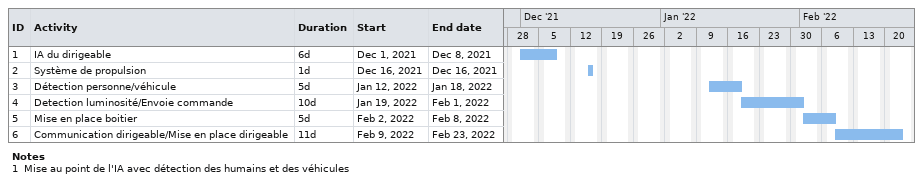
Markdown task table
| ID | Task | Duration | Start | Finish |
|---|---|---|---|---|
| 1 | IA du dirigeable | 6d | 2021-12-01 | 2021-12-08 |
| 2 | Système de propulsion | 1d | 2021-12-16 | 2021-12-16 |
| 3 | Détection personne/véhicule | 5d | 2022-01-12 | 2022-01-18 |
| 4 | Detection luminosité/Envoie commande | 10d | 2022-01-19 | 2022-02-01 |
| 5 | Mise en place boitier | 5d | 2022-02-02 | 2022-02-08 |
| 6 | Communication dirigeable/Mise en place dirigeable | 11d | 2022-02-09 | 2022-02-23 |

Notes
- 1: Mise au point de l'IA avec détection des humains et des véhicules
